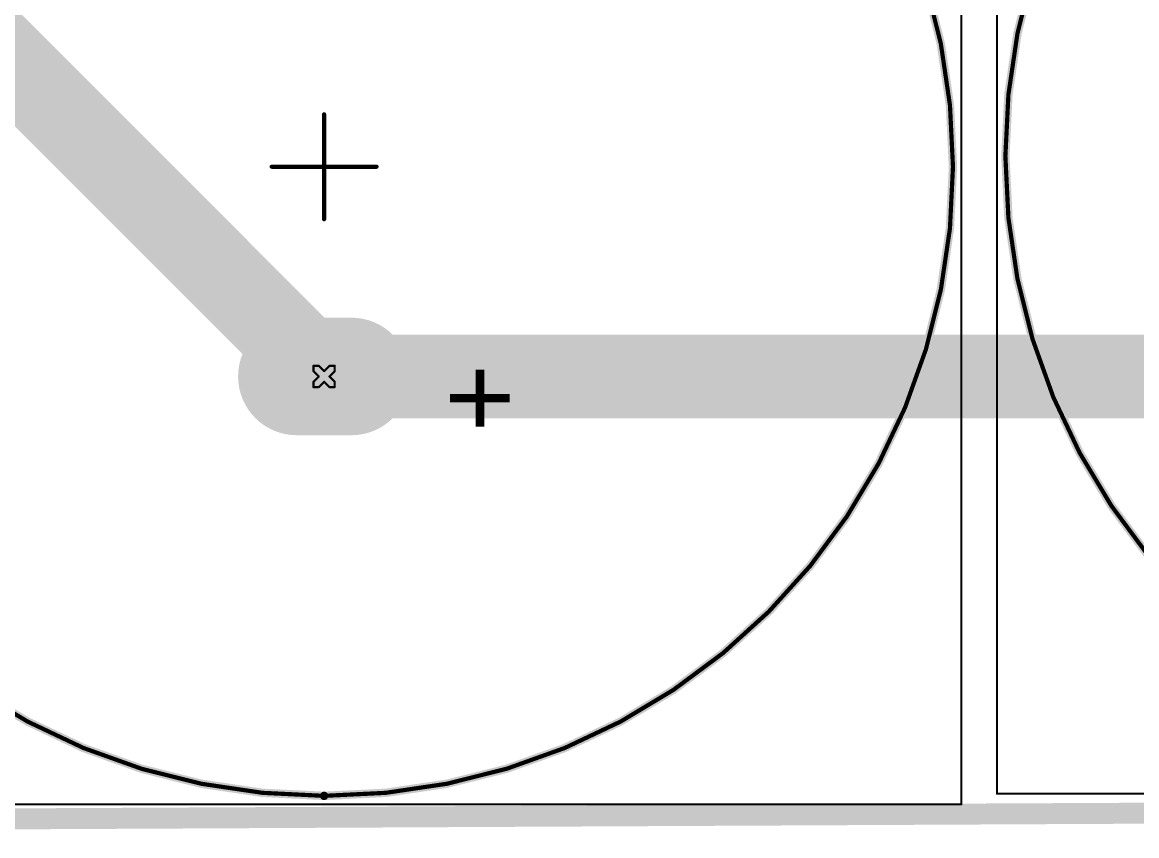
# Model space of a CAD drawing. Header units: millimetres. Extents: x 3219 to 51106, y -14166 to 2063.
# Drawn here: x 5545.02 to 5571.6, y 1791.27 to 1810.67 of the extents above; entities that cross this region are included whole.
import ezdxf

# ---------------------------------------------------------------- set-up
doc = ezdxf.new("R2010")
doc.units = ezdxf.units.MM
doc.layers.get('0').update_dxf_attribs({"lineweight": 53})
for name, color, linetype in [('Bottom Layer', 5, 'Continuous'), ('Bottom Solder', 6, 'Continuous'), ('Drill Drawing', 1, 'Continuous'), ('Mechanical 13', 56, 'Continuous'), ('Mechanical 15', 56, 'Continuous'), ('Multi-Layer', 9, 'Continuous'), ('Top Layer', 1, 'Continuous'), ('Top Overlay', 2, 'Continuous'), ('Top Solder', 216, 'Continuous')]:
    doc.layers.add(name, color=color, linetype=linetype)
doc.styles.add('Arial', font='arial.ttf', dxfattribs={"height": 3})

# ---------------------------------------------------------------- blocks, each defined once
blk = doc.blocks.new('CAP_TH_ALUM_ELEC_D30_00___S10_00___H30_00___122')
at = {"layer": 'Mechanical 13'}
blk.add_lwpolyline([(15, 0, 0.1, 0.1, 1), (-15, 0, 0.1, 0.1, 1)], format="xyseb", close=True, dxfattribs=at)
at = {"layer": 'Mechanical 15'}
for points in [[(-15.2, 15.2, 0.05, 0.05, 0), (-15.2, -15.2, 0.05, 0.05, 0)], [(-15.2, 15.2, 0.05, 0.05, 0), (15.2, 15.2, 0.05, 0.05, 0)]]:
    blk.add_lwpolyline(points, format="xyseb", dxfattribs=at)
blk.add_lwpolyline([(-15.212, 15.2, 0.025, 0.025, 1), (-15.187, 15.2, 0.025, 0.025, 1)], format="xyseb", close=True, dxfattribs=at)
blk.add_lwpolyline([(-15.212, 15.2, 0.025, 0.025, 1), (-15.187, 15.2, 0.025, 0.025, 1)], format="xyseb", close=True, dxfattribs=at)
at = {"layer": 'Top Overlay'}
blk.add_lwpolyline([(15, 0, 0.2, 0.2, 1), (-15, 0, 0.2, 0.2, 1)], format="xyseb", close=True, dxfattribs=at)
blk = doc.blocks.new('CAP_TH_ALUM_ELEC_D30_00___S10_00___H30_00___123')
at = {"layer": 'Bottom Layer'}
h = blk.add_hatch(color=5, dxfattribs=at)
edge = h.paths.add_edge_path()
edge.add_arc((5, -0.65), 1.3, 180, 360)
edge.add_line((6.3, -0.65), (6.3, 0.65))
edge.add_arc((5, 0.65), 1.3, 0, 180)
edge.add_line((3.7, 0.65), (3.7, -0.65))
at = {"layer": 'Bottom Solder'}
h = blk.add_hatch(color=6, dxfattribs=at)
edge = h.paths.add_edge_path()
edge.add_arc((5, -0.65), 1.402, 180, 360)
edge.add_line((6.402, -0.65), (6.402, 0.65))
edge.add_arc((5, 0.65), 1.402, 0, 180)
edge.add_line((3.598, 0.65), (3.598, -0.65))
at = {"layer": 'Multi-Layer'}
h = blk.add_hatch(color=9, dxfattribs=at)
edge = h.paths.add_edge_path()
edge.add_arc((5, -0.65), 1.3, 180, 360)
edge.add_line((6.3, -0.65), (6.3, 0.65))
edge.add_arc((5, 0.65), 1.3, 0, 180)
edge.add_line((3.7, 0.65), (3.7, -0.65))
at = {"layer": 'Top Layer'}
h = blk.add_hatch(color=1, dxfattribs=at)
edge = h.paths.add_edge_path()
edge.add_arc((5, -0.65), 1.3, 180, 360)
edge.add_line((6.3, -0.65), (6.3, 0.65))
edge.add_arc((5, 0.65), 1.3, 0, 180)
edge.add_line((3.7, 0.65), (3.7, -0.65))
at = {"layer": 'Top Solder'}
h = blk.add_hatch(color=216, dxfattribs=at)
edge = h.paths.add_edge_path()
edge.add_arc((5, -0.65), 1.402, 180, 360)
edge.add_line((6.402, -0.65), (6.402, 0.65))
edge.add_arc((5, 0.65), 1.402, 0, 180)
edge.add_line((3.598, 0.65), (3.598, -0.65))
at = {"layer": 'Mechanical 13'}
for points in [[(15, 0, 0.1, 0.1, 1), (-15, 0, 0.1, 0.1, 1)], [(14.975, 0, 0.05, 0.05, 1), (15.025, 0, 0.05, 0.05, 1)]]:
    blk.add_lwpolyline(points, format="xyseb", close=True, dxfattribs=at)
at = {"layer": 'Mechanical 15'}
for points in [[(15.2, 15.2, 0.05, 0.05, 0), (-15.2, 15.2, 0.05, 0.05, 0)], [(15.2, -15.2, 0.05, 0.05, 0), (15.2, 15.2, 0.05, 0.05, 0)], [(0, 0, 0.1, 0.1, 0), (0, 1.25, 0.1, 0.1, 0)], [(0, 0, 0.1, 0.1, 0), (-1.25, 0, 0.1, 0.1, 0)], [(0, -1.25, 0.1, 0.1, 0), (0, 0, 0.1, 0.1, 0)], [(1.25, 0, 0.1, 0.1, 0), (0, 0, 0.1, 0.1, 0)]]:
    blk.add_lwpolyline(points, format="xyseb", dxfattribs=at)
for points in [[(15.187, 15.2, 0.025, 0.025, 1), (15.212, 15.2, 0.025, 0.025, 1)], [(15.187, 15.2, 0.025, 0.025, 1), (15.212, 15.2, 0.025, 0.025, 1)], [(-0.025, 1.25, 0.05, 0.05, 1), (0.025, 1.25, 0.05, 0.05, 1)], [(-1.275, 0, 0.05, 0.05, 1), (-1.225, 0, 0.05, 0.05, 1)], [(-0.025, 0, 0.05, 0.05, 1), (0.025, 0, 0.05, 0.05, 1)], [(-0.025, 0, 0.05, 0.05, 1), (0.025, 0, 0.05, 0.05, 1)], [(-0.025, 0, 0.05, 0.05, 1), (0.025, 0, 0.05, 0.05, 1)], [(-0.025, 0, 0.05, 0.05, 1), (0.025, 0, 0.05, 0.05, 1)], [(1.225, 0, 0.05, 0.05, 1), (1.275, 0, 0.05, 0.05, 1)], [(-0.025, -1.25, 0.05, 0.05, 1), (0.025, -1.25, 0.05, 0.05, 1)]]:
    blk.add_lwpolyline(points, format="xyseb", close=True, dxfattribs=at)
at = {"layer": 'Top Overlay'}
for points in [[(15, 0, 0.2, 0.2, 1), (-15, 0, 0.2, 0.2, 1)], [(14.95, 0, 0.1, 0.1, 1), (15.05, 0, 0.1, 0.1, 1)]]:
    blk.add_lwpolyline(points, format="xyseb", close=True, dxfattribs=at)
at = {"layer": 'Top Overlay', "style": 'Arial'}
blk.add_text('+', height=2, dxfattribs=at).set_placement((4.7, 2.75))

msp = doc.modelspace()

# ---------------------------------------------------------------- linework, layer by layer
at = {"layer": 'Bottom Layer'}
for points in [[(5522.972, 1831.471, 2, 2, 0), (5552.221, 1802.223, 2, 2, 0)], [(5552.221, 1802.223, 2, 2, 0), (5582.867, 1802.223, 2, 2, 0)]]:
    msp.add_lwpolyline(points, format="xyseb", dxfattribs=at)
msp.add_lwpolyline([(5551.721, 1802.223, 1, 1, 1), (5552.721, 1802.223, 1, 1, 1)], format="xyseb", close=True, dxfattribs=at)
msp.add_lwpolyline([(5551.721, 1802.223, 1, 1, 1), (5552.721, 1802.223, 1, 1, 1)], format="xyseb", close=True, dxfattribs=at)
at = {"layer": 'Drill Drawing'}
for points in [[(5551.967, 1802.35, 0.0508, 0.0508, 0), (5551.967, 1802.477, 0.0508, 0.0508, 0)], [(5551.967, 1802.477, 0.0508, 0.0508, 0), (5552.094, 1802.477, 0.0508, 0.0508, 0)], [(5551.967, 1802.35, 0.0508, 0.0508, 0), (5552.094, 1802.223, 0.0508, 0.0508, 0)], [(5551.967, 1802.096, 0.0508, 0.0508, 0), (5552.094, 1802.223, 0.0508, 0.0508, 0)], [(5552.094, 1802.477, 0.0508, 0.0508, 0), (5552.221, 1802.35, 0.0508, 0.0508, 0)], [(5552.221, 1802.35, 0.0508, 0.0508, 0), (5552.348, 1802.477, 0.0508, 0.0508, 0)], [(5552.348, 1802.477, 0.0508, 0.0508, 0), (5552.475, 1802.477, 0.0508, 0.0508, 0)], [(5552.348, 1802.223, 0.0508, 0.0508, 0), (5552.475, 1802.35, 0.0508, 0.0508, 0)], [(5552.348, 1802.223, 0.0508, 0.0508, 0), (5552.475, 1802.096, 0.0508, 0.0508, 0)], [(5552.475, 1802.35, 0.0508, 0.0508, 0), (5552.475, 1802.477, 0.0508, 0.0508, 0)], [(5551.967, 1801.969, 0.0508, 0.0508, 0), (5551.967, 1802.096, 0.0508, 0.0508, 0)], [(5551.967, 1801.969, 0.0508, 0.0508, 0), (5552.094, 1801.969, 0.0508, 0.0508, 0)], [(5552.094, 1801.969, 0.0508, 0.0508, 0), (5552.221, 1802.096, 0.0508, 0.0508, 0)], [(5552.221, 1802.096, 0.0508, 0.0508, 0), (5552.348, 1801.969, 0.0508, 0.0508, 0)], [(5552.348, 1801.969, 0.0508, 0.0508, 0), (5552.475, 1801.969, 0.0508, 0.0508, 0)], [(5552.475, 1801.969, 0.0508, 0.0508, 0), (5552.475, 1802.096, 0.0508, 0.0508, 0)]]:
    msp.add_lwpolyline(points, format="xyseb", dxfattribs=at)
for points in [[(5551.954, 1802.477, 0.0254, 0.0254, 1), (5551.979, 1802.477, 0.0254, 0.0254, 1)], [(5551.954, 1802.477, 0.0254, 0.0254, 1), (5551.979, 1802.477, 0.0254, 0.0254, 1)], [(5551.954, 1802.35, 0.0254, 0.0254, 1), (5551.979, 1802.35, 0.0254, 0.0254, 1)], [(5551.954, 1802.35, 0.0254, 0.0254, 1), (5551.979, 1802.35, 0.0254, 0.0254, 1)], [(5552.081, 1802.477, 0.0254, 0.0254, 1), (5552.106, 1802.477, 0.0254, 0.0254, 1)], [(5552.081, 1802.477, 0.0254, 0.0254, 1), (5552.106, 1802.477, 0.0254, 0.0254, 1)], [(5552.081, 1802.223, 0.0254, 0.0254, 1), (5552.106, 1802.223, 0.0254, 0.0254, 1)], [(5552.081, 1802.223, 0.0254, 0.0254, 1), (5552.106, 1802.223, 0.0254, 0.0254, 1)], [(5552.208, 1802.35, 0.0254, 0.0254, 1), (5552.233, 1802.35, 0.0254, 0.0254, 1)], [(5552.208, 1802.35, 0.0254, 0.0254, 1), (5552.233, 1802.35, 0.0254, 0.0254, 1)], [(5552.335, 1802.477, 0.0254, 0.0254, 1), (5552.36, 1802.477, 0.0254, 0.0254, 1)], [(5552.335, 1802.477, 0.0254, 0.0254, 1), (5552.36, 1802.477, 0.0254, 0.0254, 1)], [(5552.335, 1802.223, 0.0254, 0.0254, 1), (5552.36, 1802.223, 0.0254, 0.0254, 1)], [(5552.335, 1802.223, 0.0254, 0.0254, 1), (5552.36, 1802.223, 0.0254, 0.0254, 1)], [(5552.462, 1802.477, 0.0254, 0.0254, 1), (5552.487, 1802.477, 0.0254, 0.0254, 1)], [(5552.462, 1802.477, 0.0254, 0.0254, 1), (5552.487, 1802.477, 0.0254, 0.0254, 1)], [(5552.462, 1802.35, 0.0254, 0.0254, 1), (5552.487, 1802.35, 0.0254, 0.0254, 1)], [(5552.462, 1802.35, 0.0254, 0.0254, 1), (5552.487, 1802.35, 0.0254, 0.0254, 1)], [(5551.954, 1802.096, 0.0254, 0.0254, 1), (5551.979, 1802.096, 0.0254, 0.0254, 1)], [(5551.954, 1802.096, 0.0254, 0.0254, 1), (5551.979, 1802.096, 0.0254, 0.0254, 1)], [(5551.954, 1801.969, 0.0254, 0.0254, 1), (5551.979, 1801.969, 0.0254, 0.0254, 1)], [(5551.954, 1801.969, 0.0254, 0.0254, 1), (5551.979, 1801.969, 0.0254, 0.0254, 1)], [(5552.081, 1801.969, 0.0254, 0.0254, 1), (5552.106, 1801.969, 0.0254, 0.0254, 1)], [(5552.081, 1801.969, 0.0254, 0.0254, 1), (5552.106, 1801.969, 0.0254, 0.0254, 1)], [(5552.208, 1802.096, 0.0254, 0.0254, 1), (5552.233, 1802.096, 0.0254, 0.0254, 1)], [(5552.208, 1802.096, 0.0254, 0.0254, 1), (5552.233, 1802.096, 0.0254, 0.0254, 1)], [(5552.335, 1801.969, 0.0254, 0.0254, 1), (5552.36, 1801.969, 0.0254, 0.0254, 1)], [(5552.335, 1801.969, 0.0254, 0.0254, 1), (5552.36, 1801.969, 0.0254, 0.0254, 1)], [(5552.462, 1802.096, 0.0254, 0.0254, 1), (5552.487, 1802.096, 0.0254, 0.0254, 1)], [(5552.462, 1802.096, 0.0254, 0.0254, 1), (5552.487, 1802.096, 0.0254, 0.0254, 1)], [(5552.462, 1801.969, 0.0254, 0.0254, 1), (5552.487, 1801.969, 0.0254, 0.0254, 1)], [(5552.462, 1801.969, 0.0254, 0.0254, 1), (5552.487, 1801.969, 0.0254, 0.0254, 1)]]:
    msp.add_lwpolyline(points, format="xyseb", close=True, dxfattribs=at)
at = {"layer": 'Top Overlay'}
msp.add_lwpolyline([(5514.596, 1791.523, 0.5, 0.5, 0), (5618.678, 1792.045, 0.5, 0.5, 0)], format="xyseb", dxfattribs=at)

# ---------------------------------------------------------------- block references
for name, p, rotation in [('CAP_TH_ALUM_ELEC_D30_00___S10_00___H30_00___123', (5552.221, 1807.223), 270), ('CAP_TH_ALUM_ELEC_D30_00___S10_00___H30_00___122', (5583.471, 1807.473), 90)]:
    msp.add_blockref(name, p, dxfattribs=dict(rotation=rotation))

doc.saveas('drawing.dxf')
